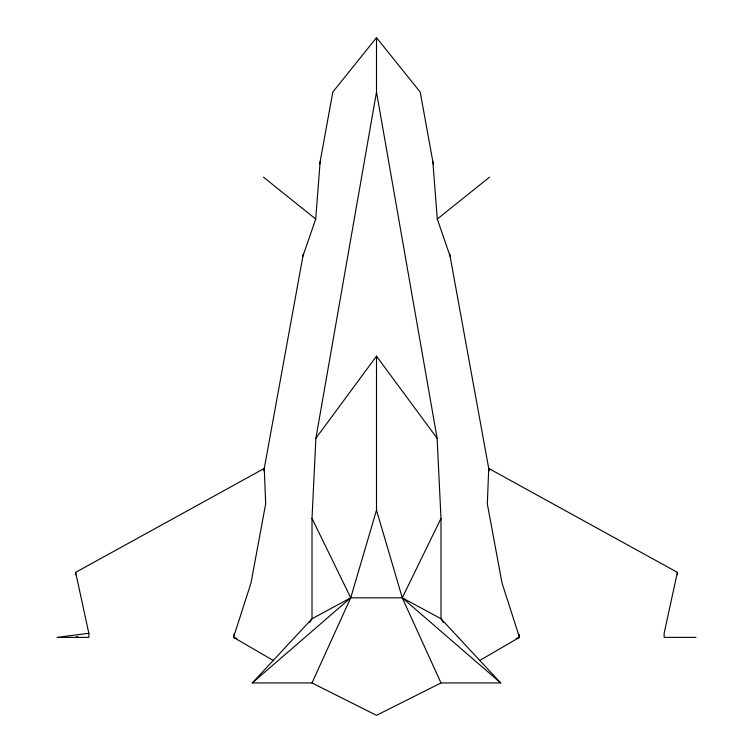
<?xml version="1.0" encoding="UTF-8"?>
<svg xmlns="http://www.w3.org/2000/svg" width="753" height="753" viewBox="0 0 753 753"><rect width="100%" height="100%" fill="white"/><g stroke="black" fill="none" stroke-linecap="round" stroke-linejoin="round"><path stroke-width="1.13" d="M309.474 622.627L312.006 618.75L312.006 518.412L315.884 438.284L376.5 92.054L376.5 37.65L420.193 92.054L433.286 163.947M302.932 256.114L315.714 219.048L320.138 161.641M234.145 633.904L233.515 637.377L273.612 660.654M263.851 470.747L303.355 253.808M319.714 163.947L332.807 92.054L376.5 37.65M479.388 660.654L519.485 637.377L502.016 583.01L487.323 503.861L488.725 468.432L677.38 572.365L664.155 633.282L664.155 637.377L695.951 637.377M315.884 438.284L376.5 356.169L376.5 510.176L350.729 597.807L312.006 682.943L252.302 682.943L312.006 618.75L350.729 597.807L402.271 597.807L440.994 618.75L500.698 682.943L440.994 682.943L376.5 715.35L312.006 682.943M376.5 92.054L437.116 438.284L440.994 518.412L402.271 597.807L440.994 682.943M252.302 682.943L350.729 597.807L312.006 518.412M450.068 256.114L437.286 219.048L489.497 177.19M75.62 574.68L75.62 572.365L264.275 468.432L265.677 503.861L250.984 583.01L233.515 637.377L236.866 638.469M516.134 638.469L519.485 637.377L518.855 633.904M75.62 637.377L77.823 636.699M88.845 633.282L57.049 637.377L88.845 637.377L88.845 633.282L75.62 572.365M263.503 177.19L315.714 219.048M500.698 682.943L402.271 597.807L376.5 510.176M376.5 356.169L437.116 438.284M443.526 622.627L440.994 618.75L440.994 518.412M449.645 253.808L489.149 470.747M432.862 161.641L437.286 219.048M677.38 572.365L677.38 574.68"/></g></svg>
